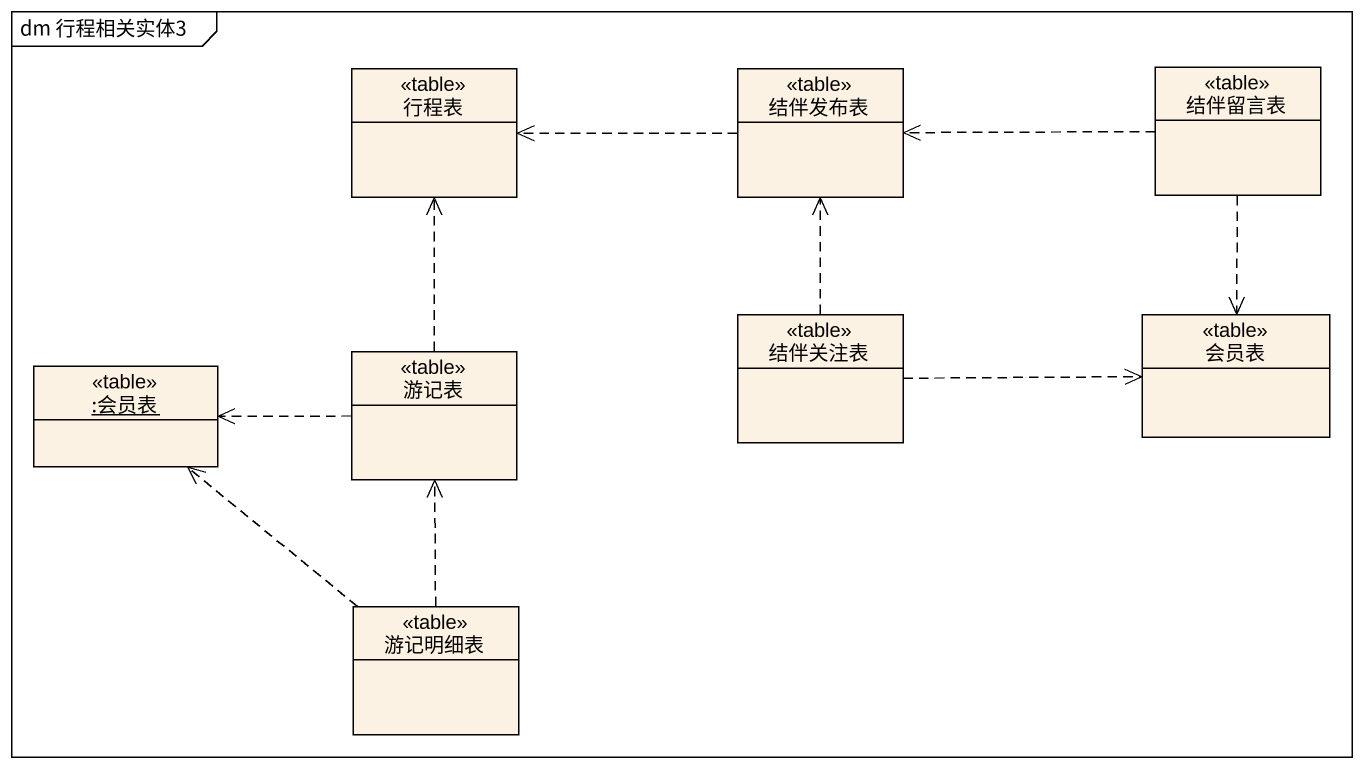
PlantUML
@startuml
mainframe dm 行程相关实体3
hide circle
hide empty members
class 行程表 <<table>>
class 结伴发布表 <<table>>
class 结伴留言表 <<table>>
object ":会员表" as 会员表 <<table>>
class 游记表 <<table>>
class 结伴关注表 <<table>>
class "会员表" as 会员表_2 <<table>>
class 游记明细表 <<table>>
结伴发布表 .left.> 行程表
结伴留言表 .left.> 结伴发布表
结伴留言表 ..> 会员表_2
游记表 .up.> 行程表
游记表 .left.> 会员表
结伴关注表 .up.> 结伴发布表
结伴关注表 .right.> 会员表_2
游记明细表 .up.> 会员表
游记明细表 .up.> 游记表
@enduml
